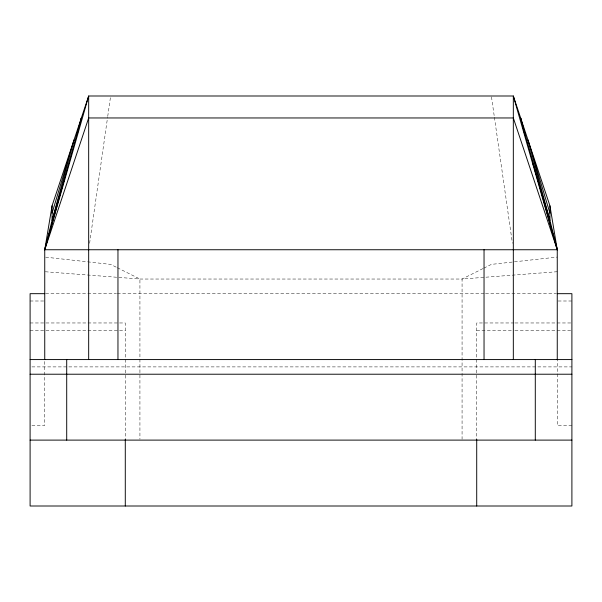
<?xml version="1.0" encoding="UTF-8"?>
<svg xmlns="http://www.w3.org/2000/svg" width="602" height="602" viewBox="0 0 602 602"><rect width="100%" height="100%" fill="white"/><g stroke="black" fill="none" stroke-linecap="round" stroke-linejoin="round"><path stroke-width="0.45" stroke-dasharray="3.01 2.26" d="M89.6 243.268L107.592 117.3M107.728 116.374L110.505 96.922M482.992 268.575L462.073 279.035L139.927 279.035L44.744 271.713M483.835 268.161L491.36 264.391L557.256 257.069M557.256 271.713L462.073 279.035L462.073 439.174M45.662 293.678L116.457 293.678M117.398 293.678L484.602 293.678M485.543 293.678L556.338 293.678M30.1 301L43.826 301M558.174 301L571.9 301M30.1 322.965L87.019 322.965M87.952 322.965L125.284 322.965L125.284 440.107M514.048 322.965L476.716 322.965L476.716 440.107M514.981 322.965L571.9 322.965M30.1 330.287L87.019 330.287M87.952 330.287L125.284 330.287M476.716 330.287L514.048 330.287M514.981 330.287L571.9 330.287M31.929 366.896L571.9 366.896M31.929 425.471L44.744 425.471L44.744 360.041M571.9 425.471L557.256 425.471L557.256 360.041M45.669 257.174L110.64 264.391L116.495 267.318M117.33 267.739L139.927 279.035L139.927 439.174M491.495 96.922L494.272 116.374M494.408 117.3L512.4 243.268"/><path stroke-width="0.9" d="M44.744 359.575L44.744 249.747L52.065 205.816L88.675 95.996L513.325 95.996L549.935 205.816L557.256 249.747L557.256 359.575M549.935 213.138L527.969 139.927L549.935 220.46L557.256 249.747L44.744 249.747L52.065 220.46L74.031 139.927L52.065 213.138M77.801 132.162L78.471 129.498M78.907 127.722L81.353 117.962L44.744 249.747L88.675 117.962L513.325 117.962L557.256 249.747L520.647 117.962L524.861 134.818M44.744 249.747L88.675 95.996L88.675 359.575M60.366 192.783L52.065 220.46L52.065 205.816M60.907 191L61.705 188.321M63.315 182.963L64.121 180.284M44.744 293.678L30.1 293.678L30.1 506.004L571.9 506.004L571.9 293.678L557.256 293.678M30.1 359.575L571.9 359.575M30.1 374.218L571.9 374.218M30.1 440.107L571.9 440.107M533.056 164.211L533.861 166.889M534.395 168.673L549.935 220.46L549.935 205.816M557.256 249.747L513.325 95.996L513.325 359.575M535.291 359.575L535.291 440.107M484.038 249.747L484.038 359.575M476.716 439.362L476.716 506.004M125.284 439.362L125.284 506.004M117.962 249.747L117.962 359.575M66.709 359.575L66.709 440.107"/></g></svg>
